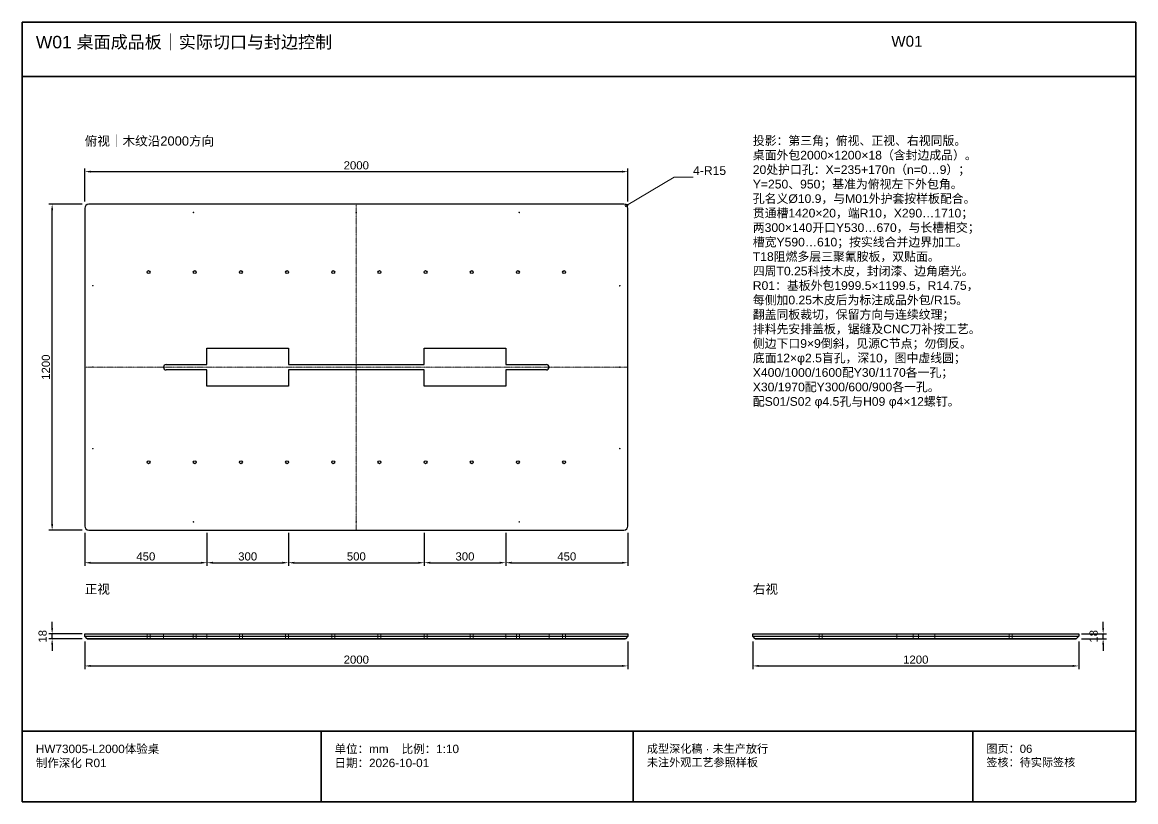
# Model space of a CAD drawing. Header units: millimetres. Extents: x 50 to 288830, y 0 to 4150.
# Drawn here: x 60050 to 64150, y 50 to 2920 of the extents above; entities that cross this region are included whole.
import ezdxf

# ---------------------------------------------------------------- set-up
doc = ezdxf.new("R2010")
doc.units = ezdxf.units.MM
doc.linetypes.add('CENTER', pattern=[5.08, 3.175, -0.635, 0.635, -0.635])
doc.linetypes.add('DASHED', pattern=[1.524, 1.27, -0.254])
for name, color, linetype, lineweight in [('CENTER', 8, 'CENTER', 13), ('DIM', 7, 'Continuous', 13), ('FRAME', 7, 'Continuous', 35), ('HIDDEN', 8, 'DASHED', 13), ('NOTE', 7, 'Continuous', 18), ('OUTLINE', 7, 'Continuous', 25)]:
    doc.layers.add(name, color=color, linetype=linetype, lineweight=lineweight)
doc.styles.add('CN', font='Arial Unicode.ttf')
doc.dimstyles.new('D10', dxfattribs={"dimtxt": 30, "dimasz": 22, "dimexe": 12, "dimexo": 10, "dimgap": 8, "dimtad": 1, "dimdsep": 46, "dimtxsty": 'CN', "dimcen": 2.5, "dimclrd": 7, "dimclre": 7, "dimclrt": 7, "dimazin": 3, "dimtfac": 1, "dimtmove": 0, "dimatfit": 3})

msp = doc.modelspace()

# ---------------------------------------------------------------- linework, layer by layer
at = {"layer": 'CENTER'}
for p, q in [((61280, 1050), (61280, 2250)), ((60280, 1650), (62280, 1650))]:
    msp.add_line(p, q, dxfattribs=at)
at = {"layer": 'DIM'}
msp.add_lwpolyline([(62275, 2245), (62450, 2350), (62520, 2350)], dxfattribs=at)
msp.add_circle((62275, 2245), 5, dxfattribs=at)
at = {"layer": 'FRAME'}
for p, q in [((60050, 2720), (64150, 2720)), ((60050, 310), (64150, 310)), ((61150, 50), (61150, 310)), ((62300, 50), (62300, 310)), ((63550, 50), (63550, 310))]:
    msp.add_line(p, q, dxfattribs=at)
msp.add_lwpolyline([(60050, 50), (64150, 50), (64150, 2920), (60050, 2920)], close=True, dxfattribs=at)
at = {"layer": 'HIDDEN'}
for p, q in [((60509.55, 650), (60509.55, 668)), ((60520.45, 650), (60520.45, 668)), ((60570, 650), (60570, 668)), ((60679.55, 650), (60679.55, 668)), ((60690.45, 650), (60690.45, 668)), ((60730, 650), (60730, 668)), ((60849.55, 650), (60849.55, 668)), ((60860.45, 650), (60860.45, 668)), ((61019.55, 650), (61019.55, 668)), ((61030, 650), (61030, 668)), ((61030.45, 650), (61030.45, 668)), ((61189.55, 650), (61189.55, 668)), ((61200.45, 650), (61200.45, 668)), ((61359.55, 650), (61359.55, 668)), ((61370.45, 650), (61370.45, 668)), ((61529.55, 650), (61529.55, 668)), ((61530, 650), (61530, 668)), ((61540.45, 650), (61540.45, 668)), ((61699.55, 650), (61699.55, 668)), ((61710.45, 650), (61710.45, 668)), ((61830, 650), (61830, 668)), ((61869.55, 650), (61869.55, 668)), ((61880.45, 650), (61880.45, 668)), ((61990, 650), (61990, 668)), ((62039.55, 650), (62039.55, 668)), ((62050.45, 650), (62050.45, 668)), ((62984.55, 650), (62984.55, 668)), ((62995.45, 650), (62995.45, 668)), ((63270, 650), (63270, 668)), ((63330, 650), (63330, 668)), ((63350, 650), (63350, 668)), ((63410, 650), (63410, 668)), ((63684.55, 650), (63684.55, 668)), ((63695.45, 650), (63695.45, 668))]:
    msp.add_line(p, q, dxfattribs=at)
for centre in [(60680, 2220), (61280, 2220), (61880, 2220), (60310, 1950), (62250, 1950), (60310, 1650), (62250, 1650), (60310, 1350), (62250, 1350), (60680, 1080), (61280, 1080), (61880, 1080)]:
    msp.add_circle(centre, 1.25, dxfattribs=at)
at = {"layer": 'OUTLINE'}
for p, q in [((60280, 2235), (60280, 1065)), ((62265, 2250), (60295, 2250)), ((62280, 1065), (62280, 2235)), ((60295, 1050), (62265, 1050)), ((60280, 659), (62280, 659)), ((62740, 659), (63940, 659)), ((60289, 650), (62271, 650)), ((62749, 650), (63931, 650))]:
    msp.add_line(p, q, dxfattribs=at)
for points in [[(60580, 1660), (60730, 1660), (60730, 1720), (61030, 1720), (61030, 1660), (61530, 1660), (61530, 1720), (61830, 1720), (61830, 1660), (61980, 1660)], [(61980, 1640), (61830, 1640), (61830, 1580), (61530, 1580), (61530, 1640), (61030, 1640), (61030, 1580), (60730, 1580), (60730, 1640), (60580, 1640)]]:
    msp.add_lwpolyline(points, dxfattribs=at)
for points in [[(60280, 659), (60280, 668), (62280, 668), (62280, 659), (62271, 650), (60289, 650)], [(62740, 659), (62740, 668), (63940, 668), (63940, 659), (63931, 650), (62749, 650)]]:
    msp.add_lwpolyline(points, close=True, dxfattribs=at)
for centre in [(60515, 2000), (60685, 2000), (60855, 2000), (61025, 2000), (61195, 2000), (61365, 2000), (61535, 2000), (61705, 2000), (61875, 2000), (62045, 2000), (60515, 1300), (60685, 1300), (60855, 1300), (61025, 1300), (61195, 1300), (61365, 1300), (61535, 1300), (61705, 1300), (61875, 1300), (62045, 1300)]:
    msp.add_circle(centre, 5.45, dxfattribs=at)
for centre, radius, start, end in [((60295, 2235), 15, 90, 180), ((62265, 2235), 15, 0, 90), ((60580, 1650), 10, 90, 270), ((61980, 1650), 10, 270, 90), ((60295, 1065), 15, 180, 270), ((62265, 1065), 15, 270, 360)]:
    msp.add_arc(centre, radius, start, end, dxfattribs=at)

# ---------------------------------------------------------------- texts
at = {"layer": 'NOTE', "attachment_point": 1, "style": 'CN'}
for s, insert, char_height, width in [('W01 桌面成品板｜实际切口与封边控制', (60100, 2870), 46, 3100), ('W01', (63250, 2870), 40, 900), ('俯视｜木纹沿2000方向', (60280, 2500), 34, 1100), ('投影：第三角；俯视、正视、右视同版。\\P桌面外包2000×1200×18（含封边成品）。\\P20处护口孔：X=235+170n（n=0…9）；\\PY=250、950；基准为俯视左下外包角。\\P孔名义Ø10.9，与M01外护套按样板配合。\\P贯通槽1420×20，端R10，X290…1710；\\P两300×140开口Y530…670，与长槽相交；\\P槽宽Y590…610；按实线合并边界加工。\\PT18阻燃多层三聚氰胺板，双贴面。\\P四周T0.25科技木皮，封闭漆、边角磨光。\\PR01：基板外包1999.5×1199.5，R14.75，\\P每侧加0.25木皮后为标注成品外包/R15。\\P翻盖同板裁切，保留方向与连续纹理；\\P排料先安排盖板，锯缝及CNC刀补按工艺。\\P侧边下口9×9倒斜，见源C节点；勿倒反。\\P底面12×φ2.5盲孔，深10，图中虚线圆；\\PX400/1000/1600配Y30/1170各一孔；\\PX30/1970配Y300/600/900各一孔。\\P配S01/S02 φ4.5孔与H09 φ4×12螺钉。', (62740, 2500), 32, 1300), ('4-R15', (62520, 2390), 32, 900), ('正视', (60280, 850), 34, 1100), ('右视', (62740, 850), 34, 1100), ('HW73005-L2000体验桌\\P制作深化 R01', (60100, 260), 31, 1000), ('单位：mm    比例：1:10\\P日期：2026-10-01', (61200, 260), 31, 1050), ('成型深化稿 · 未生产放行\\P未注外观工艺参照样板', (62350, 260), 30, 1150), ('图页：06\\P签核：待实际签核', (63600, 260), 30, 550)]:
    msp.add_mtext(s, dxfattribs=dict(at, insert=insert, char_height=char_height, width=width))

# ---------------------------------------------------------------- dimensions: what is measured, and where the dimension line sits
at = {"layer": 'DIM'}
for base, p1, p2 in [((60280, 2370), (60280, 2250), (62280, 2250)), ((60280, 930), (60280, 1050), (60730, 1050)), ((60730, 930), (60730, 1050), (61030, 1050)), ((61030, 930), (61030, 1050), (61530, 1050)), ((61530, 930), (61530, 1050), (61830, 1050)), ((61830, 930), (61830, 1050), (62280, 1050)), ((60280, 550), (60280, 650), (62280, 650)), ((62740, 550), (62740, 650), (63940, 650))]:
    msp.add_linear_dim(base=base, p1=p1, p2=p2, dimstyle='D10', dxfattribs=at).render()
for base, p1, p2 in [((60160, 1050), (60280, 1050), (60280, 2250)), ((60160, 650), (60280, 650), (60280, 668)), ((64030, 650), (63940, 650), (63940, 668))]:
    msp.add_linear_dim(base=base, p1=p1, p2=p2, angle=90, dimstyle='D10', dxfattribs=at).render()

doc.saveas('drawing.dxf')
